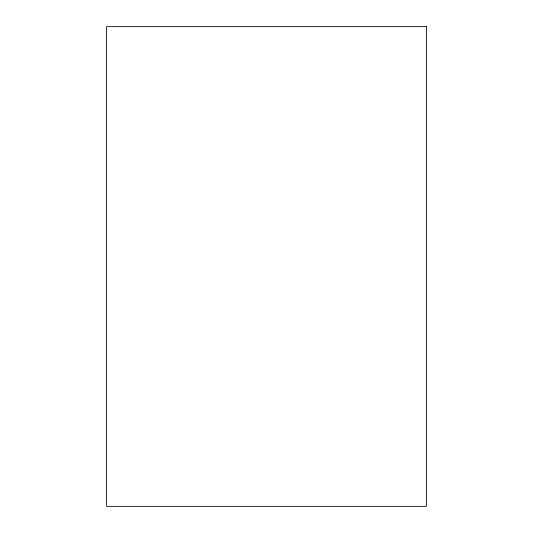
<?xml version="1.0" encoding="UTF-8"?>
<svg xmlns="http://www.w3.org/2000/svg" width="533" height="533" viewBox="0 0 533 533"><rect width="100%" height="100%" fill="white"/><g stroke="black" fill="none" stroke-linecap="round" stroke-linejoin="round"><path stroke-width="0.8" d="M426.4 26.65L106.6 26.65L106.6 506.35L426.4 506.35L426.4 26.65"/></g></svg>
